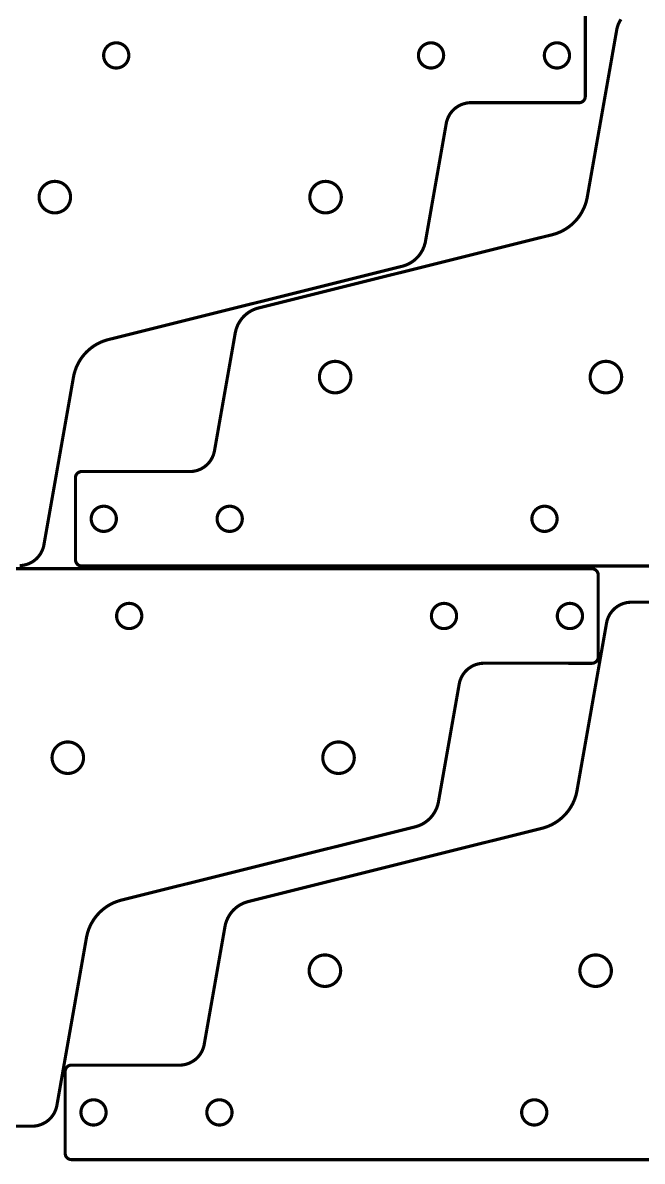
# Model space of a CAD drawing. Extents: x 0 to 1251, y 0 to 2501.
# Drawn here: x 516 to 712.7, y 382.7 to 744.2 of the extents above; entities that cross this region are included whole.
import ezdxf

# ---------------------------------------------------------------- set-up
doc = ezdxf.new("R2010")
doc.units = 0
doc.layers.get('0').update_dxf_attribs({"linetype": 'CONTINUOUS'})

msp = doc.modelspace()

# ---------------------------------------------------------------- linework, layer by layer
at = {"color": 0, "const_width": 1}
for points in [[(694.651, 746.814), (694.651, 720.814), (694.651, 720.764), (694.64, 720.615), (694.613, 720.421), (694.564, 720.232), (694.499, 720.049), (694.415, 719.872), (694.314, 719.704), (694.197, 719.546), (694.1, 719.433), (694.065, 719.399), (694.029, 719.364), (693.918, 719.267), (693.76, 719.15), (693.592, 719.049), (693.415, 718.965), (693.232, 718.9), (693.042, 718.853), (692.847, 718.824), (692.699, 718.814), (692.65, 718.814), (658.367, 718.828), (658.19, 718.828), (657.664, 718.797), (656.971, 718.706), (656.292, 718.554), (655.629, 718.346), (654.988, 718.081), (654.369, 717.76), (653.779, 717.385), (653.357, 717.069), (653.222, 716.957), (653.088, 716.844), (652.704, 716.482), (652.232, 715.967), (651.808, 715.414), (651.435, 714.828), (651.114, 714.213), (650.847, 713.569), (650.637, 712.903), (650.515, 712.389), (650.485, 712.217), (643.893, 674.835), (643.863, 674.657), (643.742, 674.128), (643.542, 673.436), (643.292, 672.762), (642.994, 672.11), (642.651, 671.479), (642.264, 670.875), (641.832, 670.299), (641.482, 669.883), (641.358, 669.751), (641.236, 669.619), (640.847, 669.242), (640.301, 668.771), (639.725, 668.342), (639.121, 667.956), (638.49, 667.614), (637.835, 667.318), (637.16, 667.069), (636.64, 666.912), (636.464, 666.868), (543.213, 643.618), (543.081, 643.586), (542.689, 643.478), (542.171, 643.318), (541.66, 643.14), (541.157, 642.944), (540.661, 642.732), (540.175, 642.501), (539.697, 642.253), (539.229, 641.989), (538.769, 641.707), (538.321, 641.41), (537.883, 641.096), (537.457, 640.765), (537.042, 640.421), (536.639, 640.06), (536.249, 639.685), (535.964, 639.393), (535.871, 639.294), (535.779, 639.194), (535.508, 638.89), (535.161, 638.475), (534.829, 638.047), (534.514, 637.61), (534.215, 637.161), (533.932, 636.703), (533.667, 636.235), (533.418, 635.757), (533.186, 635.271), (532.972, 634.778), (532.776, 634.275), (532.599, 633.767), (532.438, 633.251), (532.296, 632.729), (532.174, 632.201), (532.093, 631.803), (532.069, 631.669), (522.685, 578.44), (522.654, 578.268), (522.532, 577.754), (522.321, 577.089), (522.054, 576.446), (521.733, 575.831), (521.361, 575.244), (520.938, 574.692), (520.465, 574.176), (520.082, 573.814), (519.947, 573.701), (519.814, 573.589), (519.39, 573.274), (518.801, 572.899), (518.183, 572.578), (517.542, 572.313), (516.879, 572.103), (516.2, 571.953), (515.507, 571.861), (514.981, 571.831)], [(534.7, 571.707), (534.649, 571.707), (534.496, 571.717), (534.297, 571.747), (534.106, 571.796), (533.922, 571.864), (533.747, 571.949), (533.582, 572.049), (533.428, 572.164), (533.286, 572.293), (533.157, 572.435), (533.042, 572.589), (532.942, 572.753), (532.858, 572.928), (532.79, 573.111), (532.742, 573.303), (532.711, 573.501), (532.701, 573.656), (532.701, 573.707), (532.701, 599.707), (532.701, 599.756), (532.711, 599.904), (532.739, 600.099), (532.787, 600.289), (532.853, 600.472), (532.936, 600.649), (533.037, 600.817), (533.154, 600.974), (533.251, 601.086), (533.286, 601.121), (533.322, 601.156), (533.433, 601.254), (533.592, 601.371), (533.76, 601.471), (533.936, 601.554), (534.119, 601.619), (534.31, 601.668), (534.504, 601.697), (534.651, 601.707), (534.701, 601.707), (568.985, 601.692), (569.161, 601.692), (569.688, 601.722), (570.381, 601.814), (571.06, 601.965), (571.722, 602.174), (572.364, 602.44), (572.982, 602.761), (573.572, 603.136), (573.994, 603.45), (574.129, 603.563), (574.264, 603.676), (574.647, 604.037), (575.119, 604.553), (575.543, 605.106), (575.917, 605.692), (576.238, 606.308), (576.504, 606.951), (576.714, 607.617), (576.836, 608.131), (576.867, 608.303), (583.458, 645.685), (583.489, 645.863), (583.61, 646.392), (583.81, 647.083), (584.06, 647.757), (584.357, 648.41), (584.7, 649.04), (585.088, 649.644), (585.519, 650.222), (585.869, 650.636), (585.993, 650.768), (586.115, 650.9), (586.504, 651.279), (587.05, 651.75), (587.626, 652.178), (588.231, 652.564), (588.861, 652.907), (589.517, 653.203), (590.192, 653.451), (590.711, 653.607), (590.887, 653.651), (684.139, 676.901), (684.271, 676.935), (684.662, 677.042), (685.181, 677.201), (685.692, 677.379), (686.194, 677.575), (686.69, 677.787), (687.176, 678.018), (687.654, 678.267), (688.122, 678.532), (688.582, 678.813), (689.031, 679.111), (689.468, 679.425), (689.894, 679.754), (690.31, 680.1), (690.713, 680.46), (691.103, 680.836), (691.387, 681.126), (691.481, 681.226), (691.572, 681.325), (691.843, 681.629), (692.19, 682.046), (692.522, 682.472), (692.838, 682.91), (693.136, 683.358), (693.419, 683.818), (693.685, 684.286), (693.933, 684.762), (694.165, 685.249), (694.379, 685.743), (694.575, 686.244), (694.754, 686.753), (694.914, 687.268), (695.056, 687.79), (695.178, 688.318), (695.258, 688.718), (695.282, 688.851), (704.668, 742.079), (704.697, 742.251), (704.819, 742.765), (705.031, 743.431), (705.297, 744.074), (705.618, 744.69), (705.99, 745.276)], [(319.771, 570.84), (696.771, 570.84)], [(696.771, 570.824), (696.822, 570.824), (696.975, 570.814), (697.174, 570.783), (697.365, 570.733), (697.549, 570.667), (697.724, 570.582), (697.889, 570.482), (698.043, 570.367), (698.185, 570.238), (698.314, 570.096), (698.429, 569.942), (698.529, 569.776), (698.613, 569.603), (698.681, 569.418), (698.729, 569.226), (698.76, 569.028), (698.771, 568.875), (698.771, 568.824), (698.771, 542.824), (698.771, 542.775), (698.761, 542.626), (698.732, 542.432), (698.683, 542.242), (698.618, 542.058), (698.535, 541.882), (698.435, 541.714), (698.317, 541.556), (698.219, 541.444), (698.185, 541.41), (698.149, 541.375), (698.037, 541.276), (697.879, 541.16), (697.711, 541.06), (697.535, 540.976), (697.351, 540.91), (697.161, 540.863), (696.967, 540.833), (696.819, 540.824), (696.769, 540.824), (662.486, 540.838), (662.31, 540.838), (661.783, 540.807), (661.092, 540.715), (660.411, 540.565), (659.749, 540.356), (659.107, 540.09), (658.489, 539.769), (657.899, 539.394), (657.476, 539.081), (657.342, 538.967), (657.207, 538.854), (656.824, 538.493), (656.351, 537.976), (655.928, 537.425), (655.554, 536.839), (655.233, 536.222), (654.967, 535.579), (654.757, 534.912), (654.635, 534.4), (654.604, 534.226), (648.012, 496.846), (647.982, 496.668), (647.861, 496.139), (647.661, 495.447), (647.411, 494.774), (647.114, 494.119), (646.771, 493.49), (646.383, 492.885), (645.951, 492.308), (645.601, 491.894), (645.478, 491.762), (645.356, 491.629), (644.967, 491.251), (644.421, 490.781), (643.844, 490.351), (643.24, 489.965), (642.61, 489.624), (641.954, 489.328), (641.279, 489.079), (640.76, 488.922), (640.583, 488.879), (547.332, 465.629), (547.2, 465.596), (546.808, 465.488), (546.29, 465.329), (545.779, 465.151), (545.276, 464.956), (544.781, 464.742), (544.294, 464.511), (543.817, 464.264), (543.349, 463.999), (542.889, 463.718), (542.442, 463.419), (542.003, 463.106), (541.576, 462.776), (541.161, 462.431), (540.758, 462.071), (540.368, 461.694), (540.083, 461.404), (539.99, 461.304), (539.899, 461.206), (539.628, 460.9), (539.281, 460.485), (538.949, 460.058), (538.633, 459.619), (538.335, 459.171), (538.051, 458.713), (537.786, 458.244), (537.537, 457.768), (537.306, 457.282), (537.092, 456.787), (536.896, 456.286), (536.718, 455.778), (536.557, 455.261), (536.415, 454.74), (536.293, 454.213), (536.213, 453.813), (536.189, 453.679), (526.804, 400.451), (526.774, 400.278), (526.651, 399.765), (526.44, 399.099), (526.174, 398.457), (525.853, 397.84), (525.481, 397.254), (525.057, 396.701), (524.585, 396.186), (524.201, 395.825), (524.068, 395.713), (523.933, 395.599), (523.51, 395.285), (522.921, 394.91), (522.303, 394.589), (521.661, 394.322), (520.999, 394.114), (520.319, 393.963), (519.626, 393.871), (519.1, 393.84), (518.925, 393.84), (455.615, 393.84)], [(911.701, 571.69), (534.7, 571.69)], [(531.438, 383.226), (531.386, 383.226), (531.232, 383.237), (531.033, 383.268), (530.842, 383.317), (530.658, 383.385), (530.483, 383.468), (530.319, 383.568), (530.165, 383.683), (530.024, 383.813), (529.894, 383.956), (529.779, 384.108), (529.679, 384.274), (529.594, 384.449), (529.528, 384.632), (529.478, 384.824), (529.449, 385.022), (529.438, 385.175), (529.438, 385.226), (529.438, 411.226), (529.438, 411.276), (529.447, 411.424), (529.476, 411.618), (529.524, 411.808), (529.59, 411.992), (529.674, 412.168), (529.774, 412.336), (529.89, 412.494), (529.989, 412.606), (530.024, 412.642), (530.058, 412.676), (530.171, 412.774), (530.329, 412.892), (530.496, 412.992), (530.672, 413.075), (530.857, 413.14), (531.046, 413.188), (531.24, 413.217), (531.389, 413.226), (531.439, 413.226), (565.722, 413.213), (565.897, 413.213), (566.424, 413.243), (567.117, 413.335), (567.796, 413.486), (568.46, 413.694), (569.101, 413.96), (569.719, 414.281), (570.308, 414.656), (570.732, 414.971), (570.867, 415.083), (571.001, 415.196), (571.385, 415.558), (571.857, 416.074), (572.279, 416.626), (572.653, 417.213), (572.974, 417.828), (573.24, 418.471), (573.451, 419.138), (573.574, 419.651), (573.604, 419.824), (580.196, 457.206), (580.226, 457.383), (580.346, 457.912), (580.547, 458.604), (580.797, 459.278), (581.094, 459.931), (581.438, 460.561), (581.825, 461.165), (582.256, 461.742), (582.607, 462.157), (582.729, 462.289), (582.853, 462.421), (583.242, 462.799), (583.787, 463.269), (584.363, 463.699), (584.968, 464.085), (585.599, 464.426), (586.253, 464.722), (586.929, 464.971), (587.449, 465.128), (587.624, 465.171), (680.875, 488.422), (681.007, 488.454), (681.4, 488.563), (681.918, 488.722), (682.428, 488.9), (682.932, 489.094), (683.426, 489.308), (683.914, 489.539), (684.392, 489.787), (684.86, 490.051), (685.318, 490.333), (685.767, 490.631), (686.204, 490.944), (686.632, 491.275), (687.046, 491.619), (687.449, 491.981), (687.839, 492.356), (688.125, 492.647), (688.217, 492.746), (688.31, 492.846), (688.581, 493.15), (688.928, 493.565), (689.26, 493.993), (689.575, 494.431), (689.874, 494.879), (690.157, 495.338), (690.422, 495.806), (690.671, 496.283), (690.903, 496.769), (691.117, 497.262), (691.313, 497.764), (691.49, 498.274), (691.65, 498.789), (691.792, 499.311), (691.915, 499.839), (691.996, 500.238), (692.019, 500.371), (701.404, 553.6), (701.435, 553.772), (701.557, 554.286), (701.767, 554.951), (702.033, 555.594), (702.354, 556.211), (702.728, 556.796), (703.151, 557.349), (703.622, 557.864), (704.006, 558.226), (704.14, 558.339), (704.275, 558.451), (704.699, 558.767), (705.287, 559.142), (705.904, 559.463), (706.547, 559.728), (707.21, 559.938), (707.889, 560.088), (708.581, 560.179), (709.107, 560.21), (709.283, 560.21), (772.593, 560.21)], [(908.438, 383.21), (531.438, 383.21)]]:
    msp.add_lwpolyline(points, dxfattribs=at)
for points in [[(549.651, 733.831), (549.651, 733.728), (549.631, 733.421), (549.569, 733.024), (549.471, 732.64), (549.336, 732.274), (549.168, 731.924), (548.968, 731.593), (548.738, 731.286), (548.479, 731.001), (548.194, 730.743), (547.887, 730.512), (547.557, 730.313), (547.208, 730.144), (546.84, 730.01), (546.457, 729.911), (546.06, 729.851), (545.753, 729.831), (545.651, 729.831), (545.549, 729.831), (545.242, 729.851), (544.844, 729.911), (544.461, 730.01), (544.093, 730.144), (543.744, 730.313), (543.414, 730.512), (543.107, 730.743), (542.822, 731.001), (542.564, 731.286), (542.333, 731.593), (542.133, 731.924), (541.965, 732.274), (541.831, 732.64), (541.732, 733.024), (541.671, 733.421), (541.651, 733.728), (541.651, 733.831), (541.651, 733.932), (541.671, 734.239), (541.732, 734.636), (541.831, 735.019), (541.965, 735.387), (542.133, 735.736), (542.333, 736.067), (542.564, 736.375), (542.822, 736.658), (543.107, 736.917), (543.414, 737.147), (543.744, 737.347), (544.093, 737.515), (544.461, 737.65), (544.844, 737.749), (545.242, 737.81), (545.549, 737.831), (545.651, 737.831), (545.753, 737.831), (546.06, 737.81), (546.457, 737.749), (546.84, 737.65), (547.208, 737.515), (547.557, 737.347), (547.887, 737.147), (548.194, 736.917), (548.479, 736.658), (548.738, 736.375), (548.968, 736.067), (549.168, 735.736), (549.336, 735.387), (549.471, 735.019), (549.569, 734.636), (549.631, 734.239), (549.651, 733.932), (549.651, 733.831)], [(649.651, 733.831), (649.651, 733.728), (649.631, 733.421), (649.569, 733.024), (649.471, 732.64), (649.336, 732.274), (649.168, 731.924), (648.968, 731.593), (648.738, 731.286), (648.479, 731.001), (648.194, 730.743), (647.887, 730.512), (647.557, 730.313), (647.208, 730.144), (646.84, 730.01), (646.457, 729.911), (646.06, 729.851), (645.753, 729.831), (645.651, 729.831), (645.549, 729.831), (645.242, 729.851), (644.844, 729.911), (644.461, 730.01), (644.093, 730.144), (643.744, 730.313), (643.414, 730.512), (643.107, 730.743), (642.822, 731.001), (642.564, 731.286), (642.333, 731.593), (642.133, 731.924), (641.965, 732.274), (641.831, 732.64), (641.732, 733.024), (641.671, 733.421), (641.651, 733.728), (641.651, 733.831), (641.651, 733.932), (641.671, 734.239), (641.732, 734.636), (641.831, 735.019), (641.965, 735.387), (642.133, 735.736), (642.333, 736.067), (642.564, 736.375), (642.822, 736.658), (643.107, 736.917), (643.414, 737.147), (643.744, 737.347), (644.093, 737.515), (644.461, 737.65), (644.844, 737.749), (645.242, 737.81), (645.549, 737.831), (645.651, 737.831), (645.753, 737.831), (646.06, 737.81), (646.457, 737.749), (646.84, 737.65), (647.208, 737.515), (647.557, 737.347), (647.887, 737.147), (648.194, 736.917), (648.479, 736.658), (648.738, 736.375), (648.968, 736.067), (649.168, 735.736), (649.336, 735.387), (649.471, 735.019), (649.569, 734.636), (649.631, 734.239), (649.651, 733.932), (649.651, 733.831)], [(689.651, 733.831), (689.651, 733.728), (689.631, 733.421), (689.569, 733.024), (689.471, 732.64), (689.336, 732.274), (689.168, 731.924), (688.968, 731.593), (688.738, 731.286), (688.479, 731.001), (688.194, 730.743), (687.887, 730.512), (687.557, 730.313), (687.208, 730.144), (686.84, 730.01), (686.457, 729.911), (686.06, 729.851), (685.753, 729.831), (685.651, 729.831), (685.549, 729.831), (685.242, 729.851), (684.844, 729.911), (684.461, 730.01), (684.093, 730.144), (683.744, 730.313), (683.414, 730.512), (683.107, 730.743), (682.822, 731.001), (682.564, 731.286), (682.333, 731.593), (682.133, 731.924), (681.965, 732.274), (681.831, 732.64), (681.732, 733.024), (681.671, 733.421), (681.651, 733.728), (681.651, 733.831), (681.651, 733.932), (681.671, 734.239), (681.732, 734.636), (681.831, 735.019), (681.965, 735.387), (682.133, 735.736), (682.333, 736.067), (682.564, 736.375), (682.822, 736.658), (683.107, 736.917), (683.414, 737.147), (683.744, 737.347), (684.093, 737.515), (684.461, 737.65), (684.844, 737.749), (685.242, 737.81), (685.549, 737.831), (685.651, 737.831), (685.753, 737.831), (686.06, 737.81), (686.457, 737.749), (686.84, 737.65), (687.208, 737.515), (687.557, 737.347), (687.887, 737.147), (688.194, 736.917), (688.479, 736.658), (688.738, 736.375), (688.968, 736.067), (689.168, 735.736), (689.336, 735.387), (689.471, 735.019), (689.569, 734.636), (689.631, 734.239), (689.651, 733.932), (689.651, 733.831)], [(531.151, 688.831), (531.151, 688.703), (531.125, 688.319), (531.049, 687.822), (530.926, 687.343), (530.758, 686.883), (530.547, 686.447), (530.297, 686.035), (530.008, 685.65), (529.686, 685.294), (529.331, 684.972), (528.946, 684.683), (528.533, 684.433), (528.097, 684.222), (527.637, 684.054), (527.158, 683.932), (526.662, 683.856), (526.279, 683.831), (526.151, 683.831), (526.022, 683.831), (525.639, 683.856), (525.143, 683.932), (524.664, 684.054), (524.204, 684.222), (523.768, 684.433), (523.356, 684.683), (522.971, 684.972), (522.615, 685.294), (522.293, 685.65), (522.004, 686.035), (521.754, 686.447), (521.543, 686.883), (521.375, 687.343), (521.253, 687.822), (521.176, 688.319), (521.151, 688.703), (521.151, 688.831), (521.151, 688.958), (521.176, 689.342), (521.253, 689.838), (521.375, 690.317), (521.543, 690.776), (521.754, 691.214), (522.004, 691.625), (522.293, 692.011), (522.615, 692.365), (522.971, 692.688), (523.356, 692.976), (523.768, 693.226), (524.204, 693.438), (524.664, 693.606), (525.143, 693.728), (525.639, 693.804), (526.022, 693.831), (526.151, 693.831), (526.279, 693.831), (526.662, 693.804), (527.158, 693.728), (527.637, 693.606), (528.097, 693.438), (528.533, 693.226), (528.946, 692.976), (529.331, 692.688), (529.686, 692.365), (530.008, 692.011), (530.297, 691.625), (530.547, 691.214), (530.758, 690.776), (530.926, 690.317), (531.049, 689.838), (531.125, 689.342), (531.151, 688.958), (531.151, 688.831)], [(617.151, 688.831), (617.151, 688.703), (617.125, 688.319), (617.049, 687.822), (616.926, 687.343), (616.758, 686.883), (616.547, 686.447), (616.297, 686.035), (616.008, 685.65), (615.686, 685.294), (615.331, 684.972), (614.946, 684.683), (614.533, 684.433), (614.097, 684.222), (613.637, 684.054), (613.158, 683.932), (612.662, 683.856), (612.279, 683.831), (612.151, 683.831), (612.022, 683.831), (611.639, 683.856), (611.143, 683.932), (610.664, 684.054), (610.204, 684.222), (609.768, 684.433), (609.356, 684.683), (608.971, 684.972), (608.615, 685.294), (608.293, 685.65), (608.004, 686.035), (607.754, 686.447), (607.543, 686.883), (607.375, 687.343), (607.253, 687.822), (607.176, 688.319), (607.151, 688.703), (607.151, 688.831), (607.151, 688.958), (607.176, 689.342), (607.253, 689.838), (607.375, 690.317), (607.543, 690.776), (607.754, 691.214), (608.004, 691.625), (608.293, 692.011), (608.615, 692.365), (608.971, 692.688), (609.356, 692.976), (609.768, 693.226), (610.204, 693.438), (610.664, 693.606), (611.143, 693.728), (611.639, 693.804), (612.022, 693.831), (612.151, 693.831), (612.279, 693.831), (612.662, 693.804), (613.158, 693.728), (613.637, 693.606), (614.097, 693.438), (614.533, 693.226), (614.946, 692.976), (615.331, 692.688), (615.686, 692.365), (616.008, 692.011), (616.297, 691.625), (616.547, 691.214), (616.758, 690.776), (616.926, 690.317), (617.049, 689.838), (617.125, 689.342), (617.151, 688.958), (617.151, 688.831)], [(620.201, 631.69), (620.201, 631.563), (620.175, 631.179), (620.099, 630.682), (619.976, 630.203), (619.808, 629.744), (619.597, 629.307), (619.347, 628.894), (619.058, 628.51), (618.736, 628.154), (618.381, 627.832), (617.996, 627.544), (617.585, 627.293), (617.147, 627.083), (616.688, 626.915), (616.208, 626.792), (615.713, 626.715), (615.329, 626.69), (615.201, 626.69), (615.074, 626.69), (614.689, 626.715), (614.193, 626.792), (613.714, 626.915), (613.254, 627.083), (612.818, 627.293), (612.406, 627.544), (612.021, 627.832), (611.665, 628.154), (611.343, 628.51), (611.054, 628.894), (610.804, 629.307), (610.593, 629.744), (610.425, 630.203), (610.303, 630.682), (610.226, 631.179), (610.201, 631.563), (610.201, 631.69), (610.201, 631.818), (610.226, 632.201), (610.303, 632.697), (610.425, 633.176), (610.593, 633.636), (610.804, 634.074), (611.054, 634.486), (611.343, 634.871), (611.665, 635.226), (612.021, 635.549), (612.406, 635.836), (612.818, 636.086), (613.254, 636.297), (613.714, 636.465), (614.193, 636.589), (614.689, 636.664), (615.074, 636.69), (615.201, 636.69), (615.329, 636.69), (615.713, 636.664), (616.208, 636.589), (616.688, 636.465), (617.147, 636.297), (617.585, 636.086), (617.996, 635.836), (618.381, 635.549), (618.736, 635.226), (619.058, 634.871), (619.347, 634.486), (619.597, 634.074), (619.808, 633.636), (619.976, 633.176), (620.099, 632.697), (620.175, 632.201), (620.201, 631.818), (620.201, 631.69)], [(706.201, 631.69), (706.201, 631.563), (706.175, 631.179), (706.099, 630.682), (705.976, 630.203), (705.808, 629.744), (705.597, 629.307), (705.347, 628.894), (705.058, 628.51), (704.736, 628.154), (704.381, 627.832), (703.996, 627.544), (703.585, 627.293), (703.147, 627.083), (702.688, 626.915), (702.208, 626.792), (701.713, 626.715), (701.329, 626.69), (701.201, 626.69), (701.074, 626.69), (700.689, 626.715), (700.193, 626.792), (699.714, 626.915), (699.254, 627.083), (698.818, 627.293), (698.406, 627.544), (698.021, 627.832), (697.665, 628.154), (697.343, 628.51), (697.054, 628.894), (696.804, 629.307), (696.593, 629.744), (696.425, 630.203), (696.303, 630.682), (696.226, 631.179), (696.201, 631.563), (696.201, 631.69), (696.201, 631.818), (696.226, 632.201), (696.303, 632.697), (696.425, 633.176), (696.593, 633.636), (696.804, 634.074), (697.054, 634.486), (697.343, 634.871), (697.665, 635.226), (698.021, 635.549), (698.406, 635.836), (698.818, 636.086), (699.254, 636.297), (699.714, 636.465), (700.193, 636.589), (700.689, 636.664), (701.074, 636.69), (701.201, 636.69), (701.329, 636.69), (701.713, 636.664), (702.208, 636.589), (702.688, 636.465), (703.147, 636.297), (703.585, 636.086), (703.996, 635.836), (704.381, 635.549), (704.736, 635.226), (705.058, 634.871), (705.347, 634.486), (705.597, 634.074), (705.808, 633.636), (705.976, 633.176), (706.099, 632.697), (706.175, 632.201), (706.201, 631.818), (706.201, 631.69)], [(545.701, 586.69), (545.701, 586.588), (545.681, 586.282), (545.619, 585.883), (545.521, 585.5), (545.386, 585.133), (545.218, 584.783), (545.018, 584.454), (544.787, 584.146), (544.529, 583.861), (544.244, 583.604), (543.938, 583.374), (543.607, 583.174), (543.258, 583.004), (542.89, 582.869), (542.507, 582.771), (542.11, 582.711), (541.803, 582.69), (541.701, 582.69), (541.599, 582.69), (541.292, 582.711), (540.894, 582.771), (540.511, 582.869), (540.143, 583.004), (539.794, 583.174), (539.464, 583.374), (539.157, 583.604), (538.872, 583.861), (538.614, 584.146), (538.383, 584.454), (538.183, 584.783), (538.015, 585.133), (537.881, 585.5), (537.782, 585.883), (537.721, 586.282), (537.701, 586.588), (537.701, 586.69), (537.701, 586.792), (537.721, 587.099), (537.782, 587.496), (537.881, 587.879), (538.015, 588.247), (538.183, 588.597), (538.383, 588.926), (538.614, 589.235), (538.872, 589.518), (539.157, 589.776), (539.464, 590.007), (539.794, 590.207), (540.143, 590.376), (540.511, 590.511), (540.894, 590.608), (541.292, 590.669), (541.599, 590.69), (541.701, 590.69), (541.803, 590.69), (542.11, 590.669), (542.507, 590.608), (542.89, 590.511), (543.258, 590.376), (543.607, 590.207), (543.938, 590.007), (544.244, 589.776), (544.529, 589.518), (544.787, 589.235), (545.018, 588.926), (545.218, 588.597), (545.386, 588.247), (545.521, 587.879), (545.619, 587.496), (545.681, 587.099), (545.701, 586.792), (545.701, 586.69)], [(585.701, 586.69), (585.701, 586.588), (585.681, 586.282), (585.619, 585.883), (585.521, 585.5), (585.386, 585.133), (585.218, 584.783), (585.018, 584.454), (584.787, 584.146), (584.529, 583.861), (584.244, 583.604), (583.938, 583.374), (583.607, 583.174), (583.258, 583.004), (582.89, 582.869), (582.507, 582.771), (582.11, 582.711), (581.803, 582.69), (581.701, 582.69), (581.599, 582.69), (581.292, 582.711), (580.894, 582.771), (580.511, 582.869), (580.143, 583.004), (579.794, 583.174), (579.464, 583.374), (579.157, 583.604), (578.872, 583.861), (578.614, 584.146), (578.383, 584.454), (578.183, 584.783), (578.015, 585.133), (577.881, 585.5), (577.782, 585.883), (577.721, 586.282), (577.701, 586.588), (577.701, 586.69), (577.701, 586.792), (577.721, 587.099), (577.782, 587.496), (577.881, 587.879), (578.015, 588.247), (578.183, 588.597), (578.383, 588.926), (578.614, 589.235), (578.872, 589.518), (579.157, 589.776), (579.464, 590.007), (579.794, 590.207), (580.143, 590.376), (580.511, 590.511), (580.894, 590.608), (581.292, 590.669), (581.599, 590.69), (581.701, 590.69), (581.803, 590.69), (582.11, 590.669), (582.507, 590.608), (582.89, 590.511), (583.258, 590.376), (583.607, 590.207), (583.938, 590.007), (584.244, 589.776), (584.529, 589.518), (584.787, 589.235), (585.018, 588.926), (585.218, 588.597), (585.386, 588.247), (585.521, 587.879), (585.619, 587.496), (585.681, 587.099), (585.701, 586.792), (585.701, 586.69)], [(685.701, 586.69), (685.701, 586.588), (685.681, 586.282), (685.619, 585.883), (685.521, 585.5), (685.386, 585.133), (685.218, 584.783), (685.018, 584.454), (684.787, 584.146), (684.529, 583.861), (684.244, 583.604), (683.938, 583.374), (683.607, 583.174), (683.258, 583.004), (682.89, 582.869), (682.507, 582.771), (682.11, 582.711), (681.803, 582.69), (681.701, 582.69), (681.599, 582.69), (681.292, 582.711), (680.894, 582.771), (680.511, 582.869), (680.143, 583.004), (679.794, 583.174), (679.464, 583.374), (679.157, 583.604), (678.872, 583.861), (678.614, 584.146), (678.383, 584.454), (678.183, 584.783), (678.015, 585.133), (677.881, 585.5), (677.782, 585.883), (677.721, 586.282), (677.701, 586.588), (677.701, 586.69), (677.701, 586.792), (677.721, 587.099), (677.782, 587.496), (677.881, 587.879), (678.015, 588.247), (678.183, 588.597), (678.383, 588.926), (678.614, 589.235), (678.872, 589.518), (679.157, 589.776), (679.464, 590.007), (679.794, 590.207), (680.143, 590.376), (680.511, 590.511), (680.894, 590.608), (681.292, 590.669), (681.599, 590.69), (681.701, 590.69), (681.803, 590.69), (682.11, 590.669), (682.507, 590.608), (682.89, 590.511), (683.258, 590.376), (683.607, 590.207), (683.938, 590.007), (684.244, 589.776), (684.529, 589.518), (684.787, 589.235), (685.018, 588.926), (685.218, 588.597), (685.386, 588.247), (685.521, 587.879), (685.619, 587.496), (685.681, 587.099), (685.701, 586.792), (685.701, 586.69)], [(553.771, 555.84), (553.771, 555.738), (553.75, 555.431), (553.689, 555.035), (553.59, 554.65), (553.456, 554.283), (553.287, 553.933), (553.088, 553.604), (552.857, 553.296), (552.599, 553.011), (552.314, 552.754), (552.007, 552.524), (551.676, 552.324), (551.328, 552.154), (550.96, 552.019), (550.576, 551.921), (550.179, 551.861), (549.872, 551.84), (549.771, 551.84), (549.668, 551.84), (549.361, 551.861), (548.964, 551.921), (548.581, 552.019), (548.214, 552.154), (547.864, 552.324), (547.533, 552.524), (547.226, 552.754), (546.942, 553.011), (546.683, 553.296), (546.453, 553.604), (546.253, 553.933), (546.085, 554.283), (545.95, 554.65), (545.851, 555.035), (545.79, 555.431), (545.771, 555.738), (545.771, 555.84), (545.771, 555.942), (545.79, 556.249), (545.851, 556.646), (545.95, 557.029), (546.085, 557.397), (546.253, 557.747), (546.453, 558.076), (546.683, 558.385), (546.942, 558.668), (547.226, 558.926), (547.533, 559.157), (547.864, 559.357), (548.214, 559.526), (548.581, 559.66), (548.964, 559.758), (549.361, 559.819), (549.668, 559.84), (549.771, 559.84), (549.872, 559.84), (550.179, 559.819), (550.576, 559.758), (550.96, 559.66), (551.328, 559.526), (551.676, 559.357), (552.007, 559.157), (552.314, 558.926), (552.599, 558.668), (552.857, 558.385), (553.088, 558.076), (553.287, 557.747), (553.456, 557.397), (553.59, 557.029), (553.689, 556.646), (553.75, 556.249), (553.771, 555.942), (553.771, 555.84)], [(653.771, 555.84), (653.771, 555.738), (653.75, 555.431), (653.689, 555.035), (653.59, 554.65), (653.456, 554.283), (653.287, 553.933), (653.088, 553.604), (652.857, 553.296), (652.599, 553.011), (652.314, 552.754), (652.007, 552.524), (651.676, 552.324), (651.328, 552.154), (650.96, 552.019), (650.576, 551.921), (650.179, 551.861), (649.872, 551.84), (649.771, 551.84), (649.668, 551.84), (649.361, 551.861), (648.964, 551.921), (648.581, 552.019), (648.214, 552.154), (647.864, 552.324), (647.533, 552.524), (647.226, 552.754), (646.942, 553.011), (646.683, 553.296), (646.453, 553.604), (646.253, 553.933), (646.085, 554.283), (645.95, 554.65), (645.851, 555.035), (645.79, 555.431), (645.771, 555.738), (645.771, 555.84), (645.771, 555.942), (645.79, 556.249), (645.851, 556.646), (645.95, 557.029), (646.085, 557.397), (646.253, 557.747), (646.453, 558.076), (646.683, 558.385), (646.942, 558.668), (647.226, 558.926), (647.533, 559.157), (647.864, 559.357), (648.214, 559.526), (648.581, 559.66), (648.964, 559.758), (649.361, 559.819), (649.668, 559.84), (649.771, 559.84), (649.872, 559.84), (650.179, 559.819), (650.576, 559.758), (650.96, 559.66), (651.328, 559.526), (651.676, 559.357), (652.007, 559.157), (652.314, 558.926), (652.599, 558.668), (652.857, 558.385), (653.088, 558.076), (653.287, 557.747), (653.456, 557.397), (653.59, 557.029), (653.689, 556.646), (653.75, 556.249), (653.771, 555.942), (653.771, 555.84)], [(693.771, 555.84), (693.771, 555.738), (693.75, 555.431), (693.689, 555.035), (693.59, 554.65), (693.456, 554.283), (693.287, 553.933), (693.088, 553.604), (692.857, 553.296), (692.599, 553.011), (692.314, 552.754), (692.007, 552.524), (691.676, 552.324), (691.328, 552.154), (690.96, 552.019), (690.576, 551.921), (690.179, 551.861), (689.872, 551.84), (689.771, 551.84), (689.668, 551.84), (689.361, 551.861), (688.964, 551.921), (688.581, 552.019), (688.214, 552.154), (687.864, 552.324), (687.533, 552.524), (687.226, 552.754), (686.942, 553.011), (686.683, 553.296), (686.453, 553.604), (686.253, 553.933), (686.085, 554.283), (685.95, 554.65), (685.851, 555.035), (685.79, 555.431), (685.771, 555.738), (685.771, 555.84), (685.771, 555.942), (685.79, 556.249), (685.851, 556.646), (685.95, 557.029), (686.085, 557.397), (686.253, 557.747), (686.453, 558.076), (686.683, 558.385), (686.942, 558.668), (687.226, 558.926), (687.533, 559.157), (687.864, 559.357), (688.214, 559.526), (688.581, 559.66), (688.964, 559.758), (689.361, 559.819), (689.668, 559.84), (689.771, 559.84), (689.872, 559.84), (690.179, 559.819), (690.576, 559.758), (690.96, 559.66), (691.328, 559.526), (691.676, 559.357), (692.007, 559.157), (692.314, 558.926), (692.599, 558.668), (692.857, 558.385), (693.088, 558.076), (693.287, 557.747), (693.456, 557.397), (693.59, 557.029), (693.689, 556.646), (693.75, 556.249), (693.771, 555.942), (693.771, 555.84)], [(535.271, 510.84), (535.271, 510.713), (535.244, 510.329), (535.168, 509.832), (535.046, 509.353), (534.878, 508.894), (534.667, 508.457), (534.417, 508.044), (534.128, 507.66), (533.806, 507.304), (533.45, 506.982), (533.065, 506.694), (532.654, 506.443), (532.217, 506.233), (531.757, 506.065), (531.278, 505.942), (530.782, 505.865), (530.399, 505.84), (530.271, 505.84), (530.143, 505.84), (529.758, 505.865), (529.262, 505.942), (528.783, 506.065), (528.324, 506.233), (527.887, 506.443), (527.475, 506.694), (527.09, 506.982), (526.735, 507.304), (526.412, 507.66), (526.124, 508.044), (525.874, 508.457), (525.662, 508.894), (525.494, 509.353), (525.372, 509.832), (525.296, 510.329), (525.271, 510.713), (525.271, 510.84), (525.271, 510.968), (525.296, 511.351), (525.372, 511.847), (525.494, 512.326), (525.662, 512.786), (525.874, 513.224), (526.124, 513.636), (526.412, 514.021), (526.735, 514.375), (527.09, 514.699), (527.475, 514.986), (527.887, 515.236), (528.324, 515.447), (528.783, 515.615), (529.262, 515.739), (529.758, 515.814), (530.143, 515.84), (530.271, 515.84), (530.399, 515.84), (530.782, 515.814), (531.278, 515.739), (531.757, 515.615), (532.217, 515.447), (532.654, 515.236), (533.065, 514.986), (533.45, 514.699), (533.806, 514.375), (534.128, 514.021), (534.417, 513.636), (534.667, 513.224), (534.878, 512.786), (535.046, 512.326), (535.168, 511.847), (535.244, 511.351), (535.271, 510.968), (535.271, 510.84)], [(621.271, 510.84), (621.271, 510.713), (621.244, 510.329), (621.168, 509.832), (621.046, 509.353), (620.878, 508.894), (620.667, 508.457), (620.417, 508.044), (620.128, 507.66), (619.806, 507.304), (619.45, 506.982), (619.065, 506.694), (618.654, 506.443), (618.217, 506.233), (617.757, 506.065), (617.278, 505.942), (616.782, 505.865), (616.399, 505.84), (616.271, 505.84), (616.143, 505.84), (615.758, 505.865), (615.262, 505.942), (614.783, 506.065), (614.324, 506.233), (613.887, 506.443), (613.475, 506.694), (613.09, 506.982), (612.735, 507.304), (612.412, 507.66), (612.124, 508.044), (611.874, 508.457), (611.662, 508.894), (611.494, 509.353), (611.372, 509.832), (611.296, 510.329), (611.271, 510.713), (611.271, 510.84), (611.271, 510.968), (611.296, 511.351), (611.372, 511.847), (611.494, 512.326), (611.662, 512.786), (611.874, 513.224), (612.124, 513.636), (612.412, 514.021), (612.735, 514.375), (613.09, 514.699), (613.475, 514.986), (613.887, 515.236), (614.324, 515.447), (614.783, 515.615), (615.262, 515.739), (615.758, 515.814), (616.143, 515.84), (616.271, 515.84), (616.399, 515.84), (616.782, 515.814), (617.278, 515.739), (617.757, 515.615), (618.217, 515.447), (618.654, 515.236), (619.065, 514.986), (619.45, 514.699), (619.806, 514.375), (620.128, 514.021), (620.417, 513.636), (620.667, 513.224), (620.878, 512.786), (621.046, 512.326), (621.168, 511.847), (621.244, 511.351), (621.271, 510.968), (621.271, 510.84)], [(616.938, 443.21), (616.938, 443.082), (616.912, 442.699), (616.836, 442.203), (616.713, 441.724), (616.544, 441.264), (616.335, 440.826), (616.083, 440.415), (615.796, 440.031), (615.474, 439.675), (615.118, 439.351), (614.733, 439.064), (614.321, 438.814), (613.883, 438.603), (613.425, 438.435), (612.946, 438.313), (612.449, 438.236), (612.065, 438.21), (611.938, 438.21), (611.81, 438.21), (611.426, 438.236), (610.931, 438.313), (610.451, 438.435), (609.992, 438.603), (609.554, 438.814), (609.142, 439.064), (608.757, 439.351), (608.403, 439.675), (608.079, 440.031), (607.792, 440.415), (607.542, 440.826), (607.331, 441.264), (607.162, 441.724), (607.039, 442.203), (606.964, 442.699), (606.938, 443.082), (606.938, 443.21), (606.938, 443.338), (606.964, 443.722), (607.039, 444.218), (607.162, 444.697), (607.331, 445.157), (607.542, 445.594), (607.792, 446.006), (608.079, 446.39), (608.403, 446.746), (608.757, 447.068), (609.142, 447.357), (609.554, 447.607), (609.992, 447.817), (610.451, 447.986), (610.931, 448.108), (611.426, 448.185), (611.81, 448.21), (611.938, 448.21), (612.065, 448.21), (612.449, 448.185), (612.946, 448.108), (613.425, 447.986), (613.883, 447.817), (614.321, 447.607), (614.733, 447.357), (615.118, 447.068), (615.474, 446.746), (615.796, 446.39), (616.083, 446.006), (616.335, 445.594), (616.544, 445.157), (616.713, 444.697), (616.836, 444.218), (616.912, 443.722), (616.938, 443.338), (616.938, 443.21)], [(702.938, 443.21), (702.938, 443.082), (702.912, 442.699), (702.836, 442.203), (702.713, 441.724), (702.544, 441.264), (702.335, 440.826), (702.083, 440.415), (701.796, 440.031), (701.474, 439.675), (701.118, 439.351), (700.733, 439.064), (700.321, 438.814), (699.883, 438.603), (699.425, 438.435), (698.946, 438.313), (698.449, 438.236), (698.065, 438.21), (697.938, 438.21), (697.81, 438.21), (697.426, 438.236), (696.931, 438.313), (696.451, 438.435), (695.992, 438.603), (695.554, 438.814), (695.142, 439.064), (694.757, 439.351), (694.403, 439.675), (694.079, 440.031), (693.792, 440.415), (693.542, 440.826), (693.331, 441.264), (693.162, 441.724), (693.039, 442.203), (692.964, 442.699), (692.938, 443.082), (692.938, 443.21), (692.938, 443.338), (692.964, 443.722), (693.039, 444.218), (693.162, 444.697), (693.331, 445.157), (693.542, 445.594), (693.792, 446.006), (694.079, 446.39), (694.403, 446.746), (694.757, 447.068), (695.142, 447.357), (695.554, 447.607), (695.992, 447.817), (696.451, 447.986), (696.931, 448.108), (697.426, 448.185), (697.81, 448.21), (697.938, 448.21), (698.065, 448.21), (698.449, 448.185), (698.946, 448.108), (699.425, 447.986), (699.883, 447.817), (700.321, 447.607), (700.733, 447.357), (701.118, 447.068), (701.474, 446.746), (701.796, 446.39), (702.083, 446.006), (702.335, 445.594), (702.544, 445.157), (702.713, 444.697), (702.836, 444.218), (702.912, 443.722), (702.938, 443.338), (702.938, 443.21)], [(542.438, 398.21), (542.438, 398.108), (542.417, 397.801), (542.357, 397.404), (542.258, 397.021), (542.124, 396.653), (541.956, 396.304), (541.754, 395.974), (541.525, 395.667), (541.267, 395.382), (540.982, 395.124), (540.674, 394.893), (540.344, 394.693), (539.994, 394.525), (539.628, 394.39), (539.244, 394.292), (538.847, 394.231), (538.54, 394.21), (538.438, 394.21), (538.336, 394.21), (538.029, 394.231), (537.632, 394.292), (537.249, 394.39), (536.881, 394.525), (536.531, 394.693), (536.201, 394.893), (535.893, 395.124), (535.61, 395.382), (535.351, 395.667), (535.121, 395.974), (534.921, 396.304), (534.751, 396.653), (534.618, 397.021), (534.519, 397.404), (534.458, 397.801), (534.438, 398.108), (534.438, 398.21), (534.438, 398.313), (534.458, 398.619), (534.519, 399.017), (534.618, 399.4), (534.751, 399.768), (534.921, 400.117), (535.121, 400.447), (535.351, 400.754), (535.61, 401.039), (535.893, 401.297), (536.201, 401.528), (536.531, 401.728), (536.881, 401.896), (537.249, 402.031), (537.632, 402.129), (538.029, 402.19), (538.336, 402.21), (538.438, 402.21), (538.54, 402.21), (538.847, 402.19), (539.244, 402.129), (539.628, 402.031), (539.994, 401.896), (540.344, 401.728), (540.674, 401.528), (540.982, 401.297), (541.267, 401.039), (541.525, 400.754), (541.754, 400.447), (541.956, 400.117), (542.124, 399.768), (542.258, 399.4), (542.357, 399.017), (542.417, 398.619), (542.438, 398.313), (542.438, 398.21)], [(582.438, 398.21), (582.438, 398.108), (582.417, 397.801), (582.357, 397.404), (582.258, 397.021), (582.124, 396.653), (581.956, 396.304), (581.754, 395.974), (581.525, 395.667), (581.267, 395.382), (580.982, 395.124), (580.674, 394.893), (580.344, 394.693), (579.994, 394.525), (579.628, 394.39), (579.244, 394.292), (578.847, 394.231), (578.54, 394.21), (578.438, 394.21), (578.336, 394.21), (578.029, 394.231), (577.632, 394.292), (577.249, 394.39), (576.881, 394.525), (576.531, 394.693), (576.201, 394.893), (575.893, 395.124), (575.61, 395.382), (575.351, 395.667), (575.121, 395.974), (574.921, 396.304), (574.751, 396.653), (574.618, 397.021), (574.519, 397.404), (574.458, 397.801), (574.438, 398.108), (574.438, 398.21), (574.438, 398.313), (574.458, 398.619), (574.519, 399.017), (574.618, 399.4), (574.751, 399.768), (574.921, 400.117), (575.121, 400.447), (575.351, 400.754), (575.61, 401.039), (575.893, 401.297), (576.201, 401.528), (576.531, 401.728), (576.881, 401.896), (577.249, 402.031), (577.632, 402.129), (578.029, 402.19), (578.336, 402.21), (578.438, 402.21), (578.54, 402.21), (578.847, 402.19), (579.244, 402.129), (579.628, 402.031), (579.994, 401.896), (580.344, 401.728), (580.674, 401.528), (580.982, 401.297), (581.267, 401.039), (581.525, 400.754), (581.754, 400.447), (581.956, 400.117), (582.124, 399.768), (582.258, 399.4), (582.357, 399.017), (582.417, 398.619), (582.438, 398.313), (582.438, 398.21)], [(682.438, 398.21), (682.438, 398.108), (682.417, 397.801), (682.357, 397.404), (682.258, 397.021), (682.124, 396.653), (681.956, 396.304), (681.754, 395.974), (681.525, 395.667), (681.267, 395.382), (680.982, 395.124), (680.674, 394.893), (680.344, 394.693), (679.994, 394.525), (679.628, 394.39), (679.244, 394.292), (678.847, 394.231), (678.54, 394.21), (678.438, 394.21), (678.336, 394.21), (678.029, 394.231), (677.632, 394.292), (677.249, 394.39), (676.881, 394.525), (676.531, 394.693), (676.201, 394.893), (675.893, 395.124), (675.61, 395.382), (675.351, 395.667), (675.121, 395.974), (674.921, 396.304), (674.751, 396.653), (674.618, 397.021), (674.519, 397.404), (674.458, 397.801), (674.438, 398.108), (674.438, 398.21), (674.438, 398.313), (674.458, 398.619), (674.519, 399.017), (674.618, 399.4), (674.751, 399.768), (674.921, 400.117), (675.121, 400.447), (675.351, 400.754), (675.61, 401.039), (675.893, 401.297), (676.201, 401.528), (676.531, 401.728), (676.881, 401.896), (677.249, 402.031), (677.632, 402.129), (678.029, 402.19), (678.336, 402.21), (678.438, 402.21), (678.54, 402.21), (678.847, 402.19), (679.244, 402.129), (679.628, 402.031), (679.994, 401.896), (680.344, 401.728), (680.674, 401.528), (680.982, 401.297), (681.267, 401.039), (681.525, 400.754), (681.754, 400.447), (681.956, 400.117), (682.124, 399.768), (682.258, 399.4), (682.357, 399.017), (682.417, 398.619), (682.438, 398.313), (682.438, 398.21)]]:
    msp.add_lwpolyline(points, close=True, dxfattribs=at)

doc.saveas('drawing.dxf')
